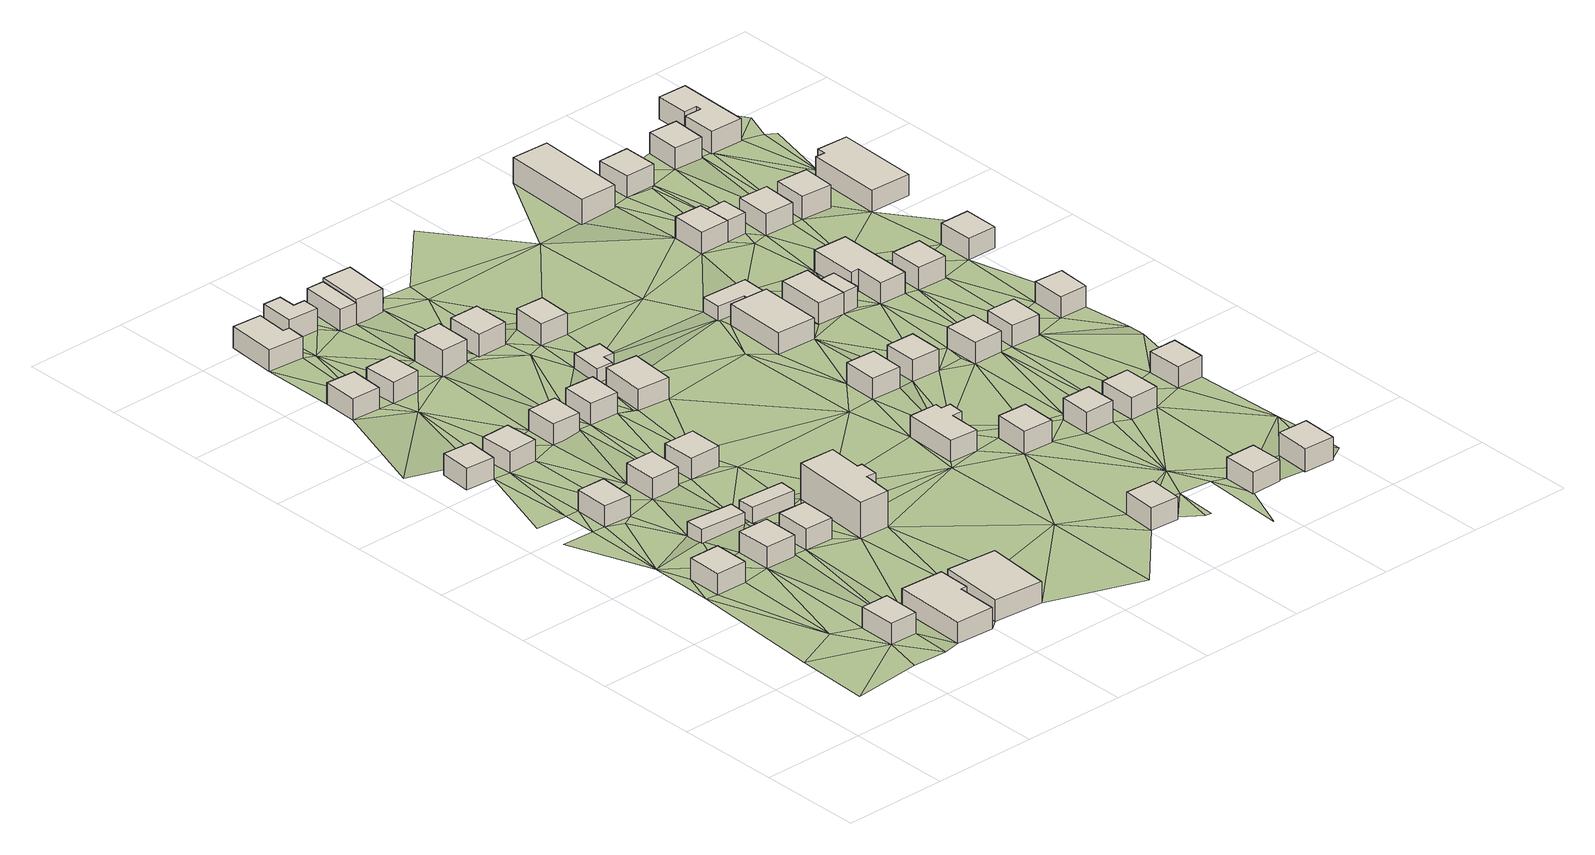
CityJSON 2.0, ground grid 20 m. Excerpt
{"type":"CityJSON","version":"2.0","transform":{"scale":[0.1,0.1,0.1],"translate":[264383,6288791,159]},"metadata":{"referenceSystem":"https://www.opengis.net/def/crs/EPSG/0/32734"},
"CityObjects":{
"building1":{"type":"Building","attributes":{"address":"40 Palm Lane Mamre 7347 Cape Town","building":"house","building:levels":"1","building_height":4.1,"roof_height":166.12,"ground_height":162.02,"plus_code":"4FRWFFP7+99F"},"geometry":[{"type":"Solid","lod":"1","boundaries":[[[[0,1,2,3]],[[1,4,5,2]],[[4,6,7,5]],[[6,0,3,7]],[[3,2,5,7]],[[6,4,1,0]]]]}]},
"building2":{"type":"Building","attributes":{"address":"41 Palm Lane Mamre 7347 Cape Town","building":"house","building:levels":"1","building_height":4.1,"roof_height":166.3,"ground_height":162.2,"plus_code":"4FRWFFP7+7C6"},"geometry":[{"type":"Solid","lod":"1","boundaries":[[[[8,9,10,11]],[[9,12,13,10]],[[12,14,15,13]],[[14,8,11,15]],[[11,10,13,15]],[[14,12,9,8]]]]}]},
"building3":{"type":"Building","attributes":{"address":"43 Palm Lane Mamre 7347 Cape Town","building":"house","building:levels":"1","building_height":4.1,"roof_height":166.73,"ground_height":162.63,"plus_code":"4FRWFFP7+6CQ"},"geometry":[{"type":"Solid","lod":"1","boundaries":[[[[16,17,18,19]],[[17,20,21,18]],[[20,22,23,21]],[[22,24,25,23]],[[24,26,27,25]],[[26,16,19,27]],[[19,18,21,23,25,27]],[[26,24,22,20,17,16]]]]}]},
"building4":{"type":"Building","attributes":{"address":"54 Olyf Lane Mamre 7347 Cape Town","building":"house","building:levels":"1","building_height":4.1,"roof_height":165.14,"ground_height":161.04,"plus_code":"4FRWFFP7+H89"},"geometry":[{"type":"Solid","lod":"1","boundaries":[[[[28,29,30,31]],[[29,32,33,30]],[[32,34,35,33]],[[34,28,31,35]],[[31,30,33,35]],[[34,32,29,28]]]]}]},
"building5":{"type":"Building","attributes":{"address":"81 Olyf Lane Mamre 7347 Cape Town","building":"house","building:levels":"1","building_height":4.1,"roof_height":165.62,"ground_height":161.52,"plus_code":"4FRWFFP7+F9P"},"geometry":[{"type":"Solid","lod":"1","boundaries":[[[[36,37,38,39]],[[37,40,41,38]],[[40,42,43,41]],[[42,36,39,43]],[[39,38,41,43]],[[42,40,37,36]]]]}]},
"building6":{"type":"Building","attributes":{"address":"42 Palm Lane Mamre 7347 Cape Town","building":"house","building:levels":"1","building_height":4.1,"roof_height":166.12,"ground_height":162.02,"plus_code":"4FRWFFP7+9CF"},"geometry":[{"type":"Solid","lod":"1","boundaries":[[[[44,45,46,47]],[[45,48,49,46]],[[48,50,51,49]],[[50,44,47,51]],[[47,46,49,51]],[[50,48,45,44]]]]}]},
"building7":{"type":"Building","attributes":{"building":"cabin","building:levels":"1","building_height":2.8,"roof_height":164.32,"ground_height":161.52,"plus_code":"4FRWFFP7+CC7"},"geometry":[{"type":"Solid","lod":"1","boundaries":[[[[52,53,54,55]],[[53,56,57,54]],[[56,58,59,57]],[[58,52,55,59]],[[55,54,57,59]],[[58,56,53,52]]]]}]},
"building8":{"type":"Building","attributes":{"address":"52 Olyf Lane Mamre 7347 Cape Town","building":"house","building:levels":"1","building_height":4.1,"roof_height":165.14,"ground_height":161.04,"plus_code":"4FRWFFP7+H98"},"geometry":[{"type":"Solid","lod":"1","boundaries":[[[[60,61,62,63]],[[61,64,65,62]],[[64,66,67,65]],[[66,60,63,67]],[[63,62,65,67]],[[66,64,61,60]]]]}]},
"building9":{"type":"Building","attributes":{"address":"45 Palm Lane Mamre 7347 Cape Town","building":"house","building:levels":"1","building_height":4.1,"roof_height":166.69,"ground_height":162.59,"plus_code":"4FRWFFP7+6FX"},"geometry":[{"type":"Solid","lod":"1","boundaries":[[[[68,69,70,71]],[[69,72,73,70]],[[72,74,75,73]],[[74,68,71,75]],[[71,70,73,75]],[[74,72,69,68]]]]}]},
"building10":{"type":"Building","attributes":{"address":"44 Palm Lane Mamre 7347 Cape Town","building":"house","building:levels":"1","building_height":4.1,"roof_height":166.54,"ground_height":162.44,"plus_code":"4FRWFFP7+9FC"},"geometry":[{"type":"Solid","lod":"1","boundaries":[[[[76,77,78,79]],[[77,80,81,78]],[[80,82,83,81]],[[82,76,79,83]],[[79,78,81,83]],[[82,80,77,76]]]]}]},
"building11":{"type":"Building","attributes":{"address":"47 Manna Lane Mamre 7347 Cape Town","building":"house","building:levels":"1","building_height":4.1,"roof_height":164.89,"ground_height":160.79,"plus_code":"4FRWFFP7+M9C"},"geometry":[{"type":"Solid","lod":"1","boundaries":[[[[84,85,86,87]],[[85,88,89,86]],[[88,90,91,89]],[[90,84,87,91]],[[87,86,89,91]],[[90,88,85,84]]]]}]},
"building12":{"type":"Building","attributes":{"address":"79 Olyf Lane Mamre 7347 Cape Town","building":"house","building:levels":"1","building_height":4.1,"roof_height":165.62,"ground_height":161.52,"plus_code":"4FRWFFP7+FCP"},"geometry":[{"type":"Solid","lod":"1","boundaries":[[[[92,93,94,95]],[[93,96,97,94]],[[96,98,99,97]],[[98,92,95,99]],[[95,94,97,99]],[[98,96,93,92]]]]}]},
"building13":{"type":"Building","attributes":{"building":"cabin","building:levels":"1","building_height":2.8,"roof_height":165.24,"ground_height":162.44,"plus_code":"4FRWFFP7+CF7"},"geometry":[{"type":"Solid","lod":"1","boundaries":[[[[100,101,102,103]],[[101,104,105,102]],[[104,106,107,105]],[[106,100,103,107]],[[103,102,105,107]],[[106,104,101,100]]]]}]},
"building14":{"type":"Building","attributes":{"address":"72 Manna Lane Mamre 7347 Cape Town","building":"house","building:levels":"1","building_height":4.1,"roof_height":164.68,"ground_height":160.58,"plus_code":"4FRWFFP7+Q97"},"geometry":[{"type":"Solid","lod":"1","boundaries":[[[[108,109,110,111]],[[109,112,113,110]],[[112,114,115,113]],[[114,116,117,115]],[[116,118,119,117]],[[118,108,111,119]],[[111,110,113,115,117,119]],[[118,116,114,112,109,108]]]]}]},
"building15":{"type":"Building","attributes":{"address":"45 Manna Lane Mamre 7347 Cape Town","building":"house","building:levels":"1","building_height":4.1,"roof_height":164.89,"ground_height":160.79,"plus_code":"4FRWFFP7+M9H"},"geometry":[{"type":"Solid","lod":"1","boundaries":[[[[120,121,122,123]],[[121,124,125,122]],[[124,126,127,125]],[[126,120,123,127]],[[123,122,125,127]],[[126,124,121,120]]]]}]},
"building16":{"type":"Building","attributes":{"address":"50 Olyf Lane Mamre 7347 Cape Town","building":"house","building:levels":"1","building_height":4.1,"roof_height":165.14,"ground_height":161.04,"plus_code":"4FRWFFP7+HCG"},"geometry":[{"type":"Solid","lod":"1","boundaries":[[[[128,129,130,131]],[[129,132,133,130]],[[132,134,135,133]],[[134,128,131,135]],[[131,130,133,135]],[[134,132,129,128]]]]}]},
"building17":{"type":"Building","attributes":{"address":"77 Olyf Lane Mamre 7347 Cape Town","building":"house","building:levels":"1","building_height":4.1,"roof_height":166.28,"ground_height":162.18,"plus_code":"4FRWFFP7+FFM"},"geometry":[{"type":"Solid","lod":"1","boundaries":[[[[136,137,138,139]],[[137,140,141,138]],[[140,142,143,141]],[[142,136,139,143]],[[139,138,141,143]],[[142,140,137,136]]]]}]},
"building18":{"type":"Building","attributes":{"address":"46 Palm Lane Mamre 7347 Cape Town","building":"house","building:levels":"2","building_height":6.9,"roof_height":169.34,"ground_height":162.44,"plus_code":"4FRWFFP7+9GC"},"geometry":[{"type":"Solid","lod":"1","boundaries":[[[[144,145,146,147]],[[145,148,149,146]],[[148,150,151,149]],[[150,152,153,151]],[[152,154,155,153]],[[154,156,157,155]],[[156,158,159,157]],[[158,144,147,159]],[[147,146,149,151,153,155,157,159]],[[158,156,154,152,150,148,145,144]]]]}]},
"building19":{"type":"Building","attributes":{"address":"70 Manna Lane Mamre 7347 Cape Town","building":"house","building:levels":"1","building_height":4.1,"roof_height":164.68,"ground_height":160.58,"plus_code":"4FRWFFP7+Q9H"},"geometry":[{"type":"Solid","lod":"1","boundaries":[[[[160,161,162,163]],[[161,164,165,162]],[[164,166,167,165]],[[166,168,169,167]],[[168,170,171,169]],[[170,160,163,171]],[[163,162,165,167,169,171]],[[170,168,166,164,161,160]]]]}]},
"building20":{"type":"Building","attributes":{"address":"48 Olyf Lane Mamre 7347 Cape Town","building":"house","building:levels":"1","building_height":4.1,"roof_height":165.96,"ground_height":161.86,"plus_code":"4FRWFFP7+HF7"},"geometry":[{"type":"Solid","lod":"1","boundaries":[[[[172,173,174,175]],[[173,176,177,174]],[[176,178,179,177]],[[178,172,175,179]],[[175,174,177,179]],[[178,176,173,172]]]]}]},
"building21":{"type":"Building","attributes":{"address":"43 Manna Lane Mamre 7347 Cape Town","building":"house","building:levels":"1","building_height":4.1,"roof_height":165.7,"ground_height":161.6,"plus_code":"4FRWFFP7+MCH"},"geometry":[{"type":"Solid","lod":"1","boundaries":[[[[180,181,182,183]],[[181,184,185,182]],[[184,186,187,185]],[[186,180,183,187]],[[183,182,185,187]],[[186,184,181,180]]]]}]},
"building22":{"type":"Building","attributes":{"building":"garage","building:levels":"1","building_height":4.1,"roof_height":164.68,"ground_height":160.58,"plus_code":"4FRWFFP7+QC8"},"geometry":[{"type":"Solid","lod":"1","boundaries":[[[[188,189,190,191]],[[189,192,193,190]],[[192,194,195,193]],[[194,188,191,195]],[[191,190,193,195]],[[194,192,189,188]]]]}]},
"building23":{"type":"Building","attributes":{"address":"Mamre, Cape Town","building":"house","building:levels":"1","building_height":4.1,"roof_height":165.96,"ground_height":161.86,"plus_code":"4FRWFFP7+HG6"},"geometry":[{"type":"Solid","lod":"1","boundaries":[[[[196,197,198,199]],[[197,200,201,198]],[[200,202,203,201]],[[202,196,199,203]],[[199,198,201,203]],[[202,200,197,196]]]]}]},
"building24":{"type":"Building","attributes":{"address":"41 Manna Lane Mamre 7347 Cape Town","building":"house","building:levels":"1","building_height":4.1,"roof_height":165.7,"ground_height":161.6,"plus_code":"4FRWFFP7+MFG"},"geometry":[{"type":"Solid","lod":"1","boundaries":[[[[204,205,206,207]],[[205,208,209,206]],[[208,210,211,209]],[[210,204,207,211]],[[207,206,209,211]],[[210,208,205,204]]]]}]},
"building25":{"type":"Building","attributes":{"address":"Manna Lane Mamre 7347 Cape Town","building":"house","building:levels":"1","building_height":4.1,"roof_height":165.41,"ground_height":161.31,"plus_code":"4FRWFFP7+QF2"},"geometry":[{"type":"Solid","lod":"1","boundaries":[[[[188,194,212,213]],[[194,214,215,212]],[[214,216,217,215]],[[216,188,213,217]],[[213,212,215,217]],[[216,214,194,188]]]]}]},
"building26":{"type":"Building","attributes":{"address":"46 Olyf Lane 7347 Mamre, Cape Town","building":"cabin","building:levels":"1","building_height":2.8,"roof_height":164.4,"ground_height":161.6,"plus_code":"4FRWFFP7+JG3"},"geometry":[{"type":"Solid","lod":"1","boundaries":[[[[218,219,220,221]],[[219,222,223,220]],[[222,224,225,223]],[[224,226,227,225]],[[226,228,229,227]],[[228,218,221,229]],[[221,220,223,225,227,229]],[[228,226,224,222,219,218]]]]}]},
"building27":{"type":"Building","attributes":{"address":"49 Palm Lane Mamre 7347 Cape Town","building":"house","building:levels":"1","building_height":4.1,"roof_height":167.33,"ground_height":163.23,"plus_code":"4FRWFFP7+6MR"},"geometry":[{"type":"Solid","lod":"1","boundaries":[[[[230,231,232,233]],[[231,234,235,232]],[[234,236,237,235]],[[236,230,233,237]],[[233,232,235,237]],[[236,234,231,230]]]]}]},
"building28":{"type":"Building","attributes":{"address":"39 Manna Lane Mamre 7347 Cape Town","building":"house","building:levels":"1","building_height":4.1,"roof_height":165.7,"ground_height":161.6,"plus_code":"4FRWFFP7+MG3"},"geometry":[{"type":"Solid","lod":"1","boundaries":[[[[238,239,240,241]],[[239,242,243,240]],[[242,244,245,243]],[[244,238,241,245]],[[241,240,243,245]],[[244,242,239,238]]]]}]},
"building29":{"type":"Building","attributes":{"address":"48 Palm Lane Mamre 7347 Cape Town","building":"house","building:levels":"1","building_height":4.1,"roof_height":166.96,"ground_height":162.86,"plus_code":"4FRWFFP7+9JM"},"geometry":[{"type":"Solid","lod":"1","boundaries":[[[[246,247,248,249]],[[247,250,251,248]],[[250,252,253,251]],[[252,254,255,253]],[[254,256,257,255]],[[256,258,259,257]],[[258,260,261,259]],[[260,246,249,261]],[[249,248,251,253,255,257,259,261]],[[260,258,256,254,252,250,247,246]]]]}]},
"building30":{"type":"Building","attributes":{"address":"50 Palm Lane Mamre 7347 Cape Town","building":"house","building:levels":"1","building_height":4.1,"roof_height":167.18,"ground_height":163.08,"plus_code":"4FRWFFP7+9M6"},"geometry":[{"type":"Solid","lod":"1","boundaries":[[[[262,263,264,265]],[[263,266,267,264]],[[266,268,269,267]],[[268,262,265,269]],[[265,264,267,269]],[[268,266,263,262]]]]}]},
"building31":{"type":"Building","attributes":{"address":"73 Olyf Lane Mamre 7347 Cape Town","building":"house","building:levels":"1","building_height":4.1,"roof_height":166.8,"ground_height":162.7,"plus_code":"4FRWFFP7+FJG"},"geometry":[{"type":"Solid","lod":"1","boundaries":[[[[270,271,272,273]],[[271,274,275,272]],[[274,276,277,275]],[[276,270,273,277]],[[273,272,275,277]],[[276,274,271,270]]]]}]},
"building32":{"type":"Building","attributes":{"address":"53 Palm Lane Mamre 7347 Cape Town","building":"house","building:levels":"1","building_height":4.1,"roof_height":167.33,"ground_height":163.23,"plus_code":"4FRWFFP7+6PP"},"geometry":[{"type":"Solid","lod":"1","boundaries":[[[[278,279,280,281]],[[279,282,283,280]],[[282,284,285,283]],[[284,278,281,285]],[[281,280,283,285]],[[284,282,279,278]]]]}]},
"building33":{"type":"Building","attributes":{"address":"44 Olyf Lane Mamre 7347 Cape Town","building":"house","building:levels":"1","building_height":4.1,"roof_height":166.65,"ground_height":162.55,"plus_code":"4FRWFFP7+HJ4"},"geometry":[{"type":"Solid","lod":"1","boundaries":[[[[286,287,288,289]],[[287,290,291,288]],[[290,292,293,291]],[[292,286,289,293]],[[289,288,291,293]],[[292,290,287,286]]]]}]},
"building34":{"type":"Building","attributes":{"address":"52 Palm Lane Mamre 7347 Cape Town","building":"house","building:levels":"1","building_height":4.1,"roof_height":167.18,"ground_height":163.08,"plus_code":"4FRWFFP7+9P2"},"geometry":[{"type":"Solid","lod":"1","boundaries":[[[[294,295,296,297]],[[295,298,299,296]],[[298,300,301,299]],[[300,294,297,301]],[[297,296,299,301]],[[300,298,295,294]]]]}]},
"building35":{"type":"Building","attributes":{"address":"71 Olyf Lane Mamre 7347 Cape Town","building":"house","building:levels":"1","building_height":4.1,"roof_height":167.03,"ground_height":162.93,"plus_code":"4FRWFFP7+FM7"},"geometry":[{"type":"Solid","lod":"1","boundaries":[[[[302,303,304,305]],[[303,306,307,304]],[[306,308,309,307]],[[308,302,305,309]],[[305,304,307,309]],[[308,306,303,302]]]]}]},
"building36":{"type":"Building","attributes":{"building":"cabin","building:levels":"1","building_height":2.8,"roof_height":165.14,"ground_height":162.34,"plus_code":"4FRWFFP7+HJX"},"geometry":[{"type":"Solid","lod":"1","boundaries":[[[[310,311,312,313]],[[311,314,315,312]],[[314,316,317,315]],[[316,318,319,317]],[[318,320,321,319]],[[320,310,313,321]],[[313,312,315,317,319,321]],[[320,318,316,314,311,310]]]]}]},
"building37":{"type":"Building","attributes":{"address":"55 Palm Lane Mamre 7347 Cape Town","building":"house","building:levels":"1","building_height":4.1,"roof_height":167.86,"ground_height":163.76,"plus_code":"4FRWFFP7+6QG"},"geometry":[{"type":"Solid","lod":"1","boundaries":[[[[322,323,324,325]],[[323,326,327,324]],[[326,328,329,327]],[[328,322,325,329]],[[325,324,327,329]],[[328,326,323,322]]]]}]},
"building38":{"type":"Building","attributes":{"address":"54 Palm Lane Mamre 7347 Cape Town","building":"house","building:levels":"1","building_height":4.1,"roof_height":167.18,"ground_height":163.08,"plus_code":"4FRWFFP7+8PX"},"geometry":[{"type":"Solid","lod":"1","boundaries":[[[[330,331,332,333]],[[331,334,335,332]],[[334,336,337,335]],[[336,330,333,337]],[[333,332,335,337]],[[336,334,331,330]]]]}]},
"building39":{"type":"Building","attributes":{"address":"42 Olyf Lane Mamre 7347 Cape Town","building":"house","building:levels":"1","building_height":4.1,"roof_height":166.98,"ground_height":162.88,"plus_code":"4FRWFFP7+HM4"},"geometry":[{"type":"Solid","lod":"1","boundaries":[[[[338,339,340,341]],[[339,342,343,340]],[[342,344,345,343]],[[344,346,347,345]],[[346,338,341,347]],[[341,340,343,345,347]],[[346,344,342,339,338]]]]}]},
"building40":{"type":"Building","attributes":{"address":"69 Olyf Lane Mamre 7347 Cape Town","building":"house","building:levels":"1","building_height":4.1,"roof_height":167.03,"ground_height":162.93,"plus_code":"4FRWFFP7+FP3"},"geometry":[{"type":"Solid","lod":"1","boundaries":[[[[348,349,350,351]],[[349,352,353,350]],[[352,354,355,353]],[[354,348,351,355]],[[351,350,353,355]],[[354,352,349,348]]]]}]},
"building41":{"type":"Building","attributes":{"building":"garage","building:levels":"1","building_height":4.1,"roof_height":166.98,"ground_height":162.88,"plus_code":"4FRWFFP7+HM5"},"geometry":[{"type":"Solid","lod":"1","boundaries":[[[[338,356,357,341]],[[356,358,359,357]],[[358,339,340,359]],[[339,338,341,340]],[[341,357,359,340]],[[339,358,356,338]]]]}]},
"building42":{"type":"Building","attributes":{"address":"35 Manna Lane Mamre 7347 Cape Town","building":"house","building:levels":"1","building_height":4.1,"roof_height":166.89,"ground_height":162.79,"plus_code":"4FRWFFP7+MM9"},"geometry":[{"type":"Solid","lod":"1","boundaries":[[[[360,361,362,363]],[[361,364,365,362]],[[364,366,367,365]],[[366,368,369,367]],[[368,360,363,369]],[[363,362,365,367,369]],[[368,366,364,361,360]]]]}]},
"building43":{"type":"Building","attributes":{"address":"67 Olyf Lane Mamre 7347 Cape Town","building":"house","building:levels":"1","building_height":4.1,"roof_height":167.03,"ground_height":162.93,"plus_code":"4FRWFFP7+FQ2"},"geometry":[{"type":"Solid","lod":"1","boundaries":[[[[370,371,372,373]],[[371,374,375,372]],[[374,376,377,375]],[[376,370,373,377]],[[373,372,375,377]],[[376,374,371,370]]]]}]},
"building44":{"type":"Building","attributes":{"address":"40 Olyf Lane Mamre 7347 Cape Town","building":"house","building:levels":"1","building_height":4.1,"roof_height":166.98,"ground_height":162.88,"plus_code":"4FRWFFP7+HPG"},"geometry":[{"type":"Solid","lod":"1","boundaries":[[[[378,379,380,381]],[[379,382,383,380]],[[382,384,385,383]],[[384,386,387,385]],[[386,388,389,387]],[[388,378,381,389]],[[381,380,383,385,387,389]],[[388,386,384,382,379,378]]]]}]},
"building45":{"type":"Building","attributes":{"address":"56 Palm Lane Mamre 7347 Cape Town","building":"house","building:levels":"1","building_height":4.1,"roof_height":167.37,"ground_height":163.27,"plus_code":"4FRWFFP7+9Q5"},"geometry":[{"type":"Solid","lod":"1","boundaries":[[[[390,391,392,393]],[[391,394,395,392]],[[394,396,397,395]],[[396,390,393,397]],[[393,392,395,397]],[[396,394,391,390]]]]}]},
"building46":{"type":"Building","attributes":{"address":"62 Manna Lane Mamre 7347 Cape Town","building":"yes","building:levels":"1","building_height":4.1,"roof_height":166.49,"ground_height":162.39,"plus_code":"4FRWFFP7+QM7"},"geometry":[{"type":"Solid","lod":"1","boundaries":[[[[398,399,400,401]],[[399,402,403,400]],[[402,404,405,403]],[[404,398,401,405]],[[401,400,403,405]],[[404,402,399,398]]]]}]},
"building47":{"type":"Building","attributes":{"building":"garage","building:levels":"1","building_height":4.1,"roof_height":166.89,"ground_height":162.79,"plus_code":"4FRWFFP7+MP6"},"geometry":[{"type":"Solid","lod":"1","boundaries":[[[[361,360,363,362]],[[360,406,407,363]],[[406,408,409,407]],[[408,361,362,409]],[[362,363,407,409]],[[408,406,360,361]]]]}]},
"building48":{"type":"Building","attributes":{"address":"38 Olyf Lane Mamre 7347 Cape Town","building":"house","building:levels":"1","building_height":4.1,"roof_height":167.21,"ground_height":163.11,"plus_code":"4FRWFFP7+GQV"},"geometry":[{"type":"Solid","lod":"1","boundaries":[[[[410,411,412,413]],[[411,414,415,412]],[[414,416,417,415]],[[416,410,413,417]],[[413,412,415,417]],[[416,414,411,410]]]]}]},
"building49":{"type":"Building","attributes":{"address":"60 Manna Lane Mamre 7347 Cape Town","building":"house","building:levels":"1","building_height":4.1,"roof_height":166.49,"ground_height":162.39,"plus_code":"4FRWFFP7+PPR"},"geometry":[{"type":"Solid","lod":"1","boundaries":[[[[418,419,420,421]],[[419,422,423,420]],[[422,424,425,423]],[[424,418,421,425]],[[421,420,423,425]],[[424,422,419,418]]]]}]},
"building50":{"type":"Building","attributes":{"address":"33 Manna Lane Mamre 7347 Cape Town","building":"house","building:levels":"1","building_height":4.1,"roof_height":166.89,"ground_height":162.79,"plus_code":"4FRWFFP7+MP5"},"geometry":[{"type":"Solid","lod":"1","boundaries":[[[[426,427,428,429]],[[427,430,431,428]],[[430,432,433,431]],[[432,426,429,433]],[[429,428,431,433]],[[432,430,427,426]]]]}]},
"building51":{"type":"Building","attributes":{"address":"65 Olyf Lane Mamre 7347 Cape Town","building":"house","building:levels":"1","building_height":4.1,"roof_height":167.18,"ground_height":163.08,"plus_code":"4FRWFFP7+FR2"},"geometry":[{"type":"Solid","lod":"1","boundaries":[[[[434,435,436,437]],[[435,438,439,436]],[[438,440,441,439]],[[440,434,437,441]],[[437,436,439,441]],[[440,438,435,434]]]]}]},
"building52":{"type":"Building","attributes":{"address":"31 Manna Lane Mamre 7347 Cape Town","building":"house","building:levels":"1","building_height":4.1,"roof_height":167.18,"ground_height":163.08,"plus_code":"4FRWFFP7+JQV"},"geometry":[{"type":"Solid","lod":"1","boundaries":[[[[442,443,444,445]],[[443,446,447,444]],[[446,448,449,447]],[[448,442,445,449]],[[445,444,447,449]],[[448,446,443,442]]]]}]},
"building53":{"type":"Building","attributes":{"address":"36 Olyf Lane Mamre 7347 Cape Town","building":"house","building:levels":"1","building_height":4.1,"roof_height":167.21,"ground_height":163.11,"plus_code":"4FRWFFP7+GRV"},"geometry":[{"type":"Solid","lod":"1","boundaries":[[[[450,451,452,453]],[[451,454,455,452]],[[454,456,457,455]],[[456,450,453,457]],[[453,452,455,457]],[[456,454,451,450]]]]}]},
"building54":{"type":"Building","attributes":{"address":"58 Manna Lane Mamre 7347 Cape Town","building":"house","building:levels":"1","building_height":4.1,"roof_height":166.49,"ground_height":162.39,"plus_code":"4FRWFFP7+PQR"},"geometry":[{"type":"Solid","lod":"1","boundaries":[[[[458,459,460,461]],[[459,462,463,460]],[[462,464,465,463]],[[464,458,461,465]],[[461,460,463,465]],[[464,462,459,458]]]]}]},
"building55":{"type":"Building","attributes":{"address":"29 Manna Lane Mamre 7347 Cape Town","building":"house","building:levels":"1","building_height":4.1,"roof_height":167.18,"ground_height":163.08,"plus_code":"4FRWFFP7+JRV"},"geometry":[{"type":"Solid","lod":"1","boundaries":[[[[466,467,468,469]],[[467,470,471,468]],[[470,472,473,471]],[[472,474,475,473]],[[474,476,477,475]],[[476,466,469,477]],[[469,468,471,473,475,477]],[[476,474,472,470,467,466]]]]}]},
"building56":{"type":"Building","attributes":{"address":"56 Manna Lane Mamre 7347 Cape Town","building":"house","building:levels":"1","building_height":4.1,"roof_height":166.83,"ground_height":162.73,"plus_code":"4FRWFFP7+QR2"},"geometry":[{"type":"Solid","lod":"1","boundaries":[[[[478,479,480,481]],[[479,482,483,480]],[[482,484,485,483]],[[484,486,487,485]],[[486,488,489,487]],[[488,490,491,489]],[[490,492,493,491]],[[492,478,481,493]],[[481,480,483,485,487,489,491,493]],[[492,490,488,486,484,482,479,478]]]]}]},
"terrain1":{"type":"TINRelief","geometry":[{"type":"CompositeSurface","lod":"1","boundaries":[[[494,495,12]],[[496,12,495]],[[497,498,494]],[[497,494,12]],[[497,1,498]],[[0,498,1]],[[499,12,496]],[[9,497,12]],[[498,0,500]],[[1,497,4]],[[12,499,14]],[[501,502,500]],[[500,0,6]],[[45,497,9]],[[499,20,14]],[[4,497,45]],[[500,36,501]],[[45,9,8]],[[14,20,17]],[[500,6,503]],[[14,17,8]],[[36,500,504]],[[45,6,4]],[[28,505,506]],[[500,58,504]],[[506,501,42]],[[42,501,36]],[[500,503,58]],[[45,44,6]],[[44,503,6]],[[8,507,45]],[[504,37,36]],[[77,8,17]],[[506,42,64]],[[28,506,64]],[[37,504,58]],[[69,24,22]],[[8,77,507]],[[26,24,69]],[[64,42,40]],[[503,44,508]],[[28,61,29]],[[58,92,37]],[[69,68,26]],[[509,17,16]],[[28,64,61]],[[510,511,29]],[[92,40,37]],[[512,508,44]],[[16,26,68]],[[510,88,511]],[[77,17,144]],[[507,77,76]],[[507,76,512]],[[64,40,66]],[[92,58,513]],[[144,17,509]],[[68,509,16]],[[92,98,40]],[[514,512,76]],[[61,510,29]],[[508,512,514]],[[98,66,40]],[[508,514,100]],[[508,100,513]],[[514,76,82]],[[77,144,80]],[[509,68,74]],[[88,510,90]],[[60,510,61]],[[92,513,515]],[[109,85,84]],[[132,66,98]],[[132,60,66]],[[80,144,82]],[[100,106,513]],[[510,124,90]],[[513,142,515]],[[82,516,514]],[[84,90,121]],[[124,121,90]],[[144,509,145]],[[60,129,510]],[[145,509,74]],[[129,60,132]],[[84,112,109]],[[158,82,144]],[[98,517,132]],[[517,98,518]],[[510,126,124]],[[515,140,518]],[[515,142,140]],[[142,513,519]],[[516,82,158]],[[84,121,520]],[[519,513,106]],[[520,112,84]],[[158,106,516]],[[140,178,518]],[[521,510,129]],[[520,121,120]],[[126,510,521]],[[72,522,74]],[[517,518,178]],[[112,520,114]],[[519,136,142]],[[114,523,116]],[[118,116,523]],[[150,148,145]],[[106,158,156]],[[114,520,523]],[[126,521,120]],[[524,521,129]],[[524,517,178]],[[74,522,145]],[[106,156,519]],[[137,136,519]],[[522,72,525]],[[172,178,140]],[[520,120,181]],[[172,140,137]],[[176,524,178]],[[523,520,526]],[[154,152,156]],[[181,120,521]],[[181,192,520]],[[520,192,526]],[[521,524,527]],[[145,528,150]],[[137,196,172]],[[529,524,176]],[[530,526,192]],[[150,528,152]],[[172,531,173]],[[172,196,531]],[[156,152,528]],[[194,192,181]],[[176,173,532]],[[529,527,524]],[[196,137,197]],[[192,189,530]],[[528,145,522]],[[194,181,533]],[[137,519,534]],[[173,531,202]],[[531,196,202]],[[156,534,519]],[[527,535,533]],[[231,522,525]],[[532,222,176]],[[202,532,173]],[[529,176,222]],[[535,204,533]],[[535,527,529]],[[533,536,194]],[[536,533,204]],[[137,534,197]],[[532,202,537]],[[529,538,535]],[[528,246,156]],[[200,537,202]],[[230,522,231]],[[222,239,529]],[[239,538,529]],[[536,204,539]],[[534,156,246]],[[218,228,537]],[[537,200,218]],[[540,536,541]],[[539,204,210]],[[239,222,219]],[[266,528,522]],[[538,238,210]],[[538,239,238]],[[539,541,536]],[[266,522,230]],[[246,528,247]],[[247,528,250]],[[239,219,242]],[[197,542,200]],[[539,543,541]],[[238,244,210]],[[210,244,539]],[[250,528,266]],[[542,197,534]],[[218,200,544]],[[545,546,547]],[[546,545,548]],[[246,274,534]],[[549,230,547]],[[544,219,218]],[[252,250,254]],[[550,546,548]],[[246,260,274]],[[230,549,266]],[[250,266,263]],[[250,263,254]],[[242,219,551]],[[258,256,260]],[[534,274,271]],[[549,547,546]],[[271,542,534]],[[544,200,542]],[[551,244,242]],[[254,552,256]],[[539,553,543]],[[552,254,263]],[[276,274,260]],[[539,244,553]],[[266,549,554]],[[256,306,260]],[[549,546,555]],[[271,290,542]],[[555,556,557]],[[310,551,219]],[[219,544,310]],[[276,260,306]],[[294,554,549]],[[542,290,287]],[[555,278,549]],[[555,557,278]],[[554,300,552]],[[271,292,290]],[[544,542,287]],[[558,543,553]],[[308,306,256]],[[300,554,294]],[[244,551,553]],[[271,270,292]],[[352,256,552]],[[270,276,303]],[[303,276,306]],[[549,278,284]],[[549,295,294]],[[552,300,559]],[[292,270,303]],[[256,352,308]],[[544,287,560]],[[549,336,295]],[[559,352,552]],[[298,559,300]],[[561,560,287]],[[292,303,302]],[[562,549,284]],[[287,286,561]],[[562,336,549]],[[284,563,322]],[[286,292,346]],[[563,564,322]],[[310,368,551]],[[286,565,561]],[[298,295,334]],[[295,336,334]],[[292,302,338]],[[346,292,338]],[[349,302,308]],[[566,308,352]],[[354,559,298]],[[344,286,346]],[[565,286,344]],[[349,308,566]],[[354,352,559]],[[366,553,551]],[[565,344,567]],[[368,310,567]],[[352,349,566]],[[354,298,334]],[[568,284,322]],[[562,284,568]],[[342,567,344]],[[302,349,388]],[[551,368,366]],[[302,388,338]],[[376,334,569]],[[354,334,376]],[[570,571,328]],[[322,328,568]],[[366,572,553]],[[338,388,356]],[[562,394,569]],[[342,339,358]],[[348,388,349]],[[553,572,399]],[[567,342,382]],[[573,328,571]],[[574,358,356]],[[574,356,388]],[[394,562,568]],[[354,374,348]],[[376,374,354]],[[567,575,368]],[[328,573,568]],[[358,574,384]],[[342,358,382]],[[376,569,576]],[[569,394,391]],[[386,574,388]],[[386,384,574]],[[382,575,567]],[[358,384,382]],[[348,378,388]],[[569,391,576]],[[577,572,366]],[[348,374,411]],[[396,394,568]],[[368,575,360]],[[348,411,378]],[[366,364,577]],[[411,374,578]],[[360,575,406]],[[382,427,575]],[[419,577,364]],[[576,391,579]],[[378,411,410]],[[364,361,408]],[[576,438,578]],[[427,382,379]],[[427,406,575]],[[379,378,410]],[[391,390,579]],[[418,577,419]],[[580,411,578]],[[577,418,581]],[[582,419,364]],[[426,406,427]],[[582,364,408]],[[406,426,408]],[[576,583,438]],[[578,438,435]],[[576,579,583]],[[435,580,578]],[[379,410,584]],[[430,427,379]],[[422,408,426]],[[422,419,582]],[[408,422,582]],[[583,440,438]],[[443,430,379]],[[451,580,435]],[[379,584,450]],[[451,584,580]],[[459,422,426]],[[432,459,426]],[[451,435,434]],[[442,430,443]],[[432,430,442]],[[443,379,474]],[[459,424,422]],[[584,451,450]],[[474,379,450]],[[458,424,459]],[[585,432,442]],[[585,459,432]],[[474,586,443]],[[442,587,585]],[[472,442,588]],[[589,474,450]],[[587,442,472]],[[586,474,472]],[[588,586,472]],[[590,585,587]],[[585,590,591]],[[587,472,467]],[[590,592,591]],[[467,472,470]],[[467,593,587]],[[590,594,592]],[[592,594,595]],[[596,593,467]],[[596,467,597]],[[598,593,596]],[[598,484,593]]]}]}
},
"vertices":[
[115,533,30],[114,465,30],[114,465,71],[115,533,71],[174,464,30],[174,464,71],[175,532,30],[175,532,71],
[270,222,32],[215,223,32],[215,223,73],[270,222,73],[214,151,32],[214,151,73],[268,150,32],[268,150,73],
[384,213,36],[299,217,36],[299,217,77],[384,213,77],[293,74,36],[293,74,77],[367,71,36],[367,71,77],[370,149,36],[370,149,77],[382,149,36],[382,149,77],
[106,1004,20],[111,1066,20],[111,1066,61],[106,1004,61],[54,1070,20],[54,1070,61],[49,1008,20],[49,1008,61],
[130,759,25],[184,756,25],[184,756,66],[130,759,66],[188,825,25],[188,825,66],[133,827,25],[133,827,66],
[233,542,30],[232,473,30],[232,473,71],[233,542,71],[292,471,30],[292,471,71],[293,541,30],[293,541,71],
[211,610,25],[301,603,25],[301,603,53],[211,610,53],[303,638,25],[303,638,53],[211,646,25],[211,646,53],
[194,1066,20],[137,1065,20],[137,1065,61],[194,1066,61],[139,999,20],[139,999,61],[196,1000,20],[196,1000,61],
[397,212,36],[387,85,36],[387,85,77],[397,212,77],[484,77,36],[484,77,77],[495,204,36],[495,204,77],
[317,536,34],[315,468,34],[315,468,75],[317,536,75],[370,466,34],[370,466,75],[372,534,34],[372,534,75],
[126,1367,18],[69,1371,18],[69,1371,59],[126,1367,59],[65,1304,18],[65,1304,59],[122,1301,18],[122,1301,59],
[249,771,25],[305,770,25],[305,770,66],[249,771,66],[307,836,25],[307,836,66],[251,837,25],[251,837,66],
[312,628,32],[310,595,32],[310,595,62],[312,628,62],[399,589,32],[399,589,62],[401,622,32],[401,622,62],
[80,1612,16],[72,1515,16],[72,1515,57],[80,1612,57],[142,1510,16],[142,1510,57],[145,1546,16],[145,1546,57],[132,1547,16],[132,1547,57],[137,1608,16],[137,1608,57],
[205,1364,18],[150,1363,18],[150,1363,59],[205,1364,59],[151,1297,18],[151,1297,59],[206,1298,18],[206,1298,59],
[311,1078,20],[254,1080,20],[254,1080,61],[311,1078,61],[252,1018,20],[252,1018,61],[308,1015,20],[308,1015,61],
[392,766,32],[393,831,32],[393,831,73],[392,766,73],[332,832,32],[332,832,73],[331,767,32],[331,767,73],
[407,435,34],[465,432,34],[465,432,103],[407,435,103],[471,490,34],[471,490,103],[490,489,34],[490,489,103],[492,525,34],[492,525,103],[483,526,34],[483,526,103],[489,593,34],[489,593,103],[420,596,34],[420,596,103],
[222,1561,14],[223,1594,14],[223,1594,57],[222,1561,57],[200,1595,14],[200,1595,57],[201,1629,14],[201,1629,57],[166,1631,14],[166,1631,57],[162,1564,14],[162,1564,57],
[389,1010,29],[393,1075,29],[393,1075,70],[389,1010,70],[335,1078,29],[335,1078,70],[332,1013,29],[332,1013,70],
[326,1377,16],[272,1378,16],[272,1378,67],[326,1377,67],[271,1308,16],[271,1308,67],[324,1307,16],[324,1307,67],
[287,1618,16],[253,1620,16],[253,1620,57],[287,1618,57],[247,1532,16],[247,1532,57],[281,1530,16],[281,1530,57],
[421,994,29],[484,988,29],[484,988,70],[421,994,70],[492,1076,29],[492,1076,70],[430,1082,29],[430,1082,70],
[352,1377,23],[351,1306,23],[351,1306,67],[352,1377,67],[409,1306,23],[409,1306,67],[410,1376,23],[410,1376,67],
[281,1530,64],[287,1618,64],[336,1526,16],[336,1526,64],[344,1614,16],[344,1614,64],
[488,1127,26],[492,1165,26],[492,1165,54],[488,1127,54],[439,1170,26],[439,1170,54],[433,1109,26],[433,1109,54],[466,1106,26],[466,1106,54],[468,1129,26],[468,1129,54],
[776,188,40],[771,122,40],[771,122,83],[776,188,83],[828,119,40],[828,119,83],[833,185,40],[833,185,83],
[453,1326,26],[449,1261,26],[449,1261,67],[453,1326,67],[504,1258,26],[504,1258,67],[508,1323,26],[508,1323,67],
[683,615,39],[678,510,39],[678,510,80],[683,615,80],[733,507,39],[733,507,80],[735,568,39],[735,568,80],[755,567,39],[755,567,80],[757,598,39],[757,598,80],[738,599,39],[738,599,80],[739,613,39],[739,613,80],
[846,511,39],[789,514,39],[789,514,82],[846,511,82],[785,447,39],[785,447,82],[843,444,39],[843,444,82],
[782,812,37],[724,815,37],[724,815,78],[782,812,78],[721,748,37],[721,748,78],[779,745,37],[779,745,78],
[974,159,42],[973,93,42],[973,93,83],[974,159,83],[1033,93,42],[1033,93,83],[1033,158,42],[1033,158,83],
[788,1081,36],[712,1085,36],[712,1085,77],[788,1081,77],[706,963,36],[706,963,77],[783,959,36],[783,959,77],
[903,423,41],[960,422,41],[960,422,82],[903,423,82],[961,482,41],[961,482,82],[905,483,41],[905,483,82],
[865,807,39],[809,809,39],[809,809,80],[865,807,80],[807,744,39],[807,744,80],[863,742,39],[863,742,80],
[711,1151,33],[709,1112,33],[709,1112,61],[711,1151,61],[764,1109,33],[764,1109,61],[763,1086,33],[763,1086,61],[798,1084,33],[798,1084,61],[801,1147,33],[801,1147,61],
[1085,152,45],[1081,83,45],[1081,83,89],[1085,152,89],[1141,81,45],[1141,81,89],[1144,150,45],[1144,150,89],
[1044,406,41],[1045,479,41],[1045,479,82],[1044,406,82],[990,480,41],[990,480,82],[989,407,41],[989,407,82],
[871,982,39],[872,1040,39],[872,1040,80],[871,982,80],[876,1076,39],[876,1076,80],[821,1078,39],[821,1078,80],[818,985,39],[818,985,80],
[980,784,39],[922,785,39],[922,785,80],[980,784,80],[921,716,39],[921,716,80],[979,715,39],[979,715,80],
[901,982,39],[901,982,80],[902,1040,39],[902,1040,80],
[888,1284,38],[888,1335,38],[888,1335,79],[888,1284,79],[888,1350,38],[888,1350,79],[833,1352,38],[833,1352,79],[830,1284,38],[830,1284,79],
[1061,712,39],[1064,777,39],[1064,777,80],[1061,712,80],[1007,779,39],[1007,779,80],[1004,715,39],[1004,715,80],
[990,962,39],[995,1113,39],[995,1113,80],[990,962,80],[928,1116,39],[928,1116,80],[924,1022,39],[924,1022,80],[940,1022,39],[940,1022,80],[937,964,39],[937,964,80],
[1165,494,43],[1111,495,43],[1111,495,84],[1165,494,84],[1111,427,43],[1111,427,84],[1164,427,43],[1164,427,84],
[842,1676,26],[769,1679,26],[769,1679,75],[842,1676,75],[761,1503,26],[761,1503,75],[833,1500,26],[833,1500,75],
[927,1284,38],[927,1284,79],[927,1335,38],[927,1335,79],
[1016,1021,39],[1014,955,39],[1014,955,82],[1016,1021,82],[1072,953,39],[1072,953,82],[1074,1019,39],[1074,1019,82],
[867,1574,34],[867,1507,34],[867,1507,75],[867,1574,75],[926,1506,34],[926,1506,75],[927,1573,34],[927,1573,75],
[952,1325,38],[948,1257,38],[948,1257,79],[952,1325,79],[1006,1254,38],[1006,1254,79],[1010,1322,38],[1010,1322,79],
[1182,789,41],[1126,792,41],[1126,792,82],[1182,789,82],[1123,727,41],[1123,727,82],[1178,725,41],[1178,725,82],
[1031,1318,38],[1028,1254,38],[1028,1254,82],[1031,1318,82],[1088,1250,38],[1088,1250,82],[1092,1314,38],[1092,1314,82],
[1139,1036,41],[1138,968,41],[1138,968,82],[1139,1036,82],[1196,967,41],[1196,967,82],[1197,1035,41],[1197,1035,82],
[990,1586,34],[987,1520,34],[987,1520,75],[990,1586,75],[1043,1517,34],[1043,1517,75],[1047,1583,34],[1047,1583,75],
[1212,1347,41],[1150,1350,41],[1150,1350,82],[1212,1347,82],[1150,1333,41],[1150,1333,82],[1131,1334,41],[1131,1334,82],[1125,1191,41],[1125,1191,82],[1206,1188,41],[1206,1188,82],
[1066,1582,35],[1064,1515,35],[1064,1515,78],[1066,1582,78],[1128,1513,35],[1128,1513,78],[1132,1654,35],[1132,1654,78],[1076,1656,35],[1076,1656,78],[1074,1592,35],[1074,1592,78],[1100,1592,35],[1100,1592,78],[1100,1581,35],[1100,1581,78],
[70,206,32],[63,63,32],[197,76,32],[163,245,32],[92,469,30],[265,73,32],[95,595,30],[105,761,25],[43,764,25],[211,610,30],[163,745,25],[45,831,25],[107,828,25],[292,471,34],[301,603,34],[415,245,36],[163,1250,18],[10,1119,9],[293,541,34],[303,638,32],[310,595,34],[305,770,32],[399,589,34],[308,1015,29],[307,836,32],[415,745,32],[163,1500,16],[271,1308,18],[666,245,40],[162,1564,16],[311,1078,29],[661,7,40],[222,1561,16],[324,1307,26],[666,495,39],[415,1250,26],[223,1594,16],[415,1000,29],[433,1109,29],[326,1377,23],[666,745,37],[351,1306,26],[336,1526,23],[466,1106,29],[409,1306,26],[415,1500,23],[344,1614,23],[363,1554,23],[666,1000,36],[420,1550,23],[709,1112,36],[828,119,44],[884,175,42],[833,185,42],[865,92,44],[917,245,42],[877,91,44],[666,1250,33],[846,511,41],[666,1500,29],[843,444,41],[948,170,42],[935,1,44],[973,93,44],[544,1675,26],[917,495,41],[764,1109,36],[763,1086,36],[1044,406,43],[1033,93,44],[1081,83,48],[798,1084,39],[917,745,39],[801,1147,38],[1168,245,45],[1045,479,43],[1141,81,48],[1170,98,48],[761,1503,29],[1173,168,45],[917,1000,39],[917,1250,38],[1061,712,41],[833,1500,34],[1064,777,41],[1187,595,43],[1072,953,41],[842,1676,30],[917,1500,34],[1188,630,41],[1074,1019,41],[1043,1517,37],[1088,1250,41],[1064,1515,37],[1092,1314,41],[1211,1067,41],[1066,1582,37],[1047,1583,37],[1074,1592,37],[1128,1513,37],[1100,1581,37],[1100,1592,37],[1168,1500,37],[1186,1487,37],[1189,1554,37]
]}
